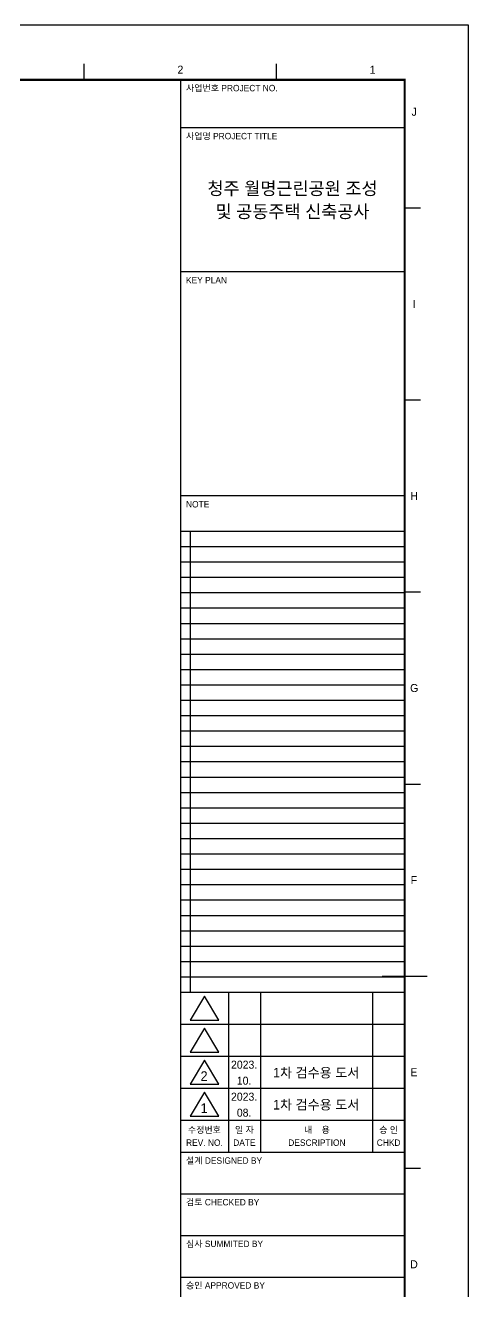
# Model space of a CAD drawing. Header units: millimetres. Extents: x -24416 to 92204, y -190080 to 23760.
# Drawn here: x 35129 to 42050, y -91058 to -71280 of the extents above; entities that cross this region are included whole.
import ezdxf
from ezdxf.enums import TextEntityAlignment as Align

# ---------------------------------------------------------------- set-up
doc = ezdxf.new("R2010")
doc.units = ezdxf.units.MM
doc.header["$LTSCALE"] = 50
doc.layers.get('defpoints').update_dxf_attribs({"color": 139})
for name, color, linetype in [('AA-BORD-FORM', 7, 'Continuous'), ('AA-BORD-TEXT', 3, 'Continuous'), ('sheet-안양진흥$0$AA-BORD-TEXT', 3, 'Continuous')]:
    doc.layers.add(name, color=color, linetype=linetype)
doc.styles.add('HAUD01', font='Dotum.ttf')
doc.styles.add('sheet-안양진흥$0$HAUD01', font='Dotum.ttf')

# ---------------------------------------------------------------- blocks, each defined once
blk = doc.blocks.new('XR-FORM 청주월명')
at = {"layer": 'AA-BORD-FORM', "color": 2}
for p, q in [((721, 577), (721, 582)), ((781, 577), (781, 582)), ((751, 577), (751, 17)), ((821, 537), (826, 537)), ((821, 477), (826, 477)), ((821, 417), (826, 417)), ((821, 357), (826, 357)), ((814, 297), (828, 297)), ((821, 237), (826, 237))]:
    blk.add_line(p, q, dxfattribs=at)
at = {"layer": 'AA-BORD-FORM', "color": 3}
for p, q in [((821, 562), (751, 562)), ((821, 517), (751, 517)), ((821, 447), (751, 447)), ((751, 292), (821, 292)), ((766, 292), (766, 282)), ((776, 292), (776, 282)), ((811, 292), (811, 282)), ((751, 282), (821, 282)), ((766, 282), (766, 272)), ((776, 282), (776, 272)), ((811, 282), (811, 272)), ((751, 272), (821, 272)), ((766, 272), (766, 262)), ((776, 272), (776, 262)), ((811, 272), (811, 262)), ((751, 262), (821, 262)), ((766, 262), (766, 252)), ((776, 262), (776, 252)), ((811, 262), (811, 252)), ((751, 252), (821, 252)), ((766, 252), (766, 242)), ((776, 252), (776, 242)), ((811, 252), (811, 242)), ((751, 242), (821, 242)), ((751, 229), (821, 229)), ((751, 216), (821, 216)), ((751, 203), (821, 203))]:
    blk.add_line(p, q, dxfattribs=at)
at = {"layer": 'AA-BORD-FORM', "color": 1}
blk.add_lwpolyline([(0, 0), (841, 0), (841, 594), (0, 594)], close=True, dxfattribs=at)
at = {"layer": 'AA-BORD-FORM', "color": 2, "const_width": 0.682}
blk.add_lwpolyline([(21, 17), (21, 577), (821, 577), (821, 17)], close=True, dxfattribs=at)
at = {"layer": 'AA-BORD-FORM', "color": 7}
for points in [[(763, 283.24), (758.5, 290.74), (754, 283.24)], [(763, 273.24), (758.5, 280.74), (754, 273.24)], [(763, 263.24), (758.5, 270.74), (754, 263.24)], [(763, 253.24), (758.5, 260.74), (754, 253.24)], [(763, 253.24), (758.5, 260.74), (754, 253.24)]]:
    blk.add_lwpolyline(points, close=True, dxfattribs=at)
at = {"layer": 'defpoints'}
for p, q in [((751, 436), (821, 436)), ((754, 436), (754, 292)), ((751, 431.2), (821, 431.2)), ((751, 426.4), (821, 426.4)), ((751, 421.6), (821, 421.6)), ((751, 416.8), (821, 416.8)), ((751, 412), (821, 412)), ((751, 407.2), (821, 407.2)), ((751, 402.4), (821, 402.4)), ((751, 397.6), (821, 397.6)), ((751, 392.8), (821, 392.8)), ((751, 388), (821, 388)), ((751, 383.2), (821, 383.2)), ((751, 378.4), (821, 378.4)), ((751, 373.6), (821, 373.6)), ((751, 368.8), (821, 368.8)), ((751, 364), (821, 364)), ((751, 359.2), (821, 359.2)), ((751, 354.4), (821, 354.4)), ((751, 349.6), (821, 349.6)), ((751, 344.8), (821, 344.8)), ((751, 340), (821, 340)), ((751, 335.2), (821, 335.2)), ((751, 330.4), (821, 330.4)), ((751, 325.6), (821, 325.6)), ((751, 320.8), (821, 320.8)), ((751, 316), (821, 316)), ((751, 311.2), (821, 311.2)), ((751, 306.4), (821, 306.4)), ((751, 301.6), (821, 301.6)), ((751, 296.8), (821, 296.8))]:
    blk.add_line(p, q, dxfattribs=at)
at = {"layer": 'AA-BORD-TEXT', "color": 7, "style": 'HAUD01'}
for s, p in [('2', (751, 580.16)), ('1', (811, 580.12)), ('J', (824, 567)), ('I', (824, 507)), ('H', (824, 447)), ('G', (824, 387)), ('F', (823.89, 327)), ('E', (823.89, 267)), ('D', (823.93, 207))]:
    blk.add_text(s, height=2.5, dxfattribs=at).set_placement(p, align=Align.MIDDLE_CENTER)
at = {"layer": 'AA-BORD-TEXT', "color": 3, "style": 'HAUD01'}
for s, p in [('사업번호 PROJECT NO.', (752.75, 573.4)), ('사업명 PROJECT TITLE', (752.75, 558.4)), ('KEY PLAN', (752.75, 513.4)), ('NOTE', (752.75, 443.4)), ('설계 DESIGNED BY', (752.75, 238.4)), ('검토 CHECKED BY', (752.75, 225.4)), ('심사 SUMMITED BY', (752.75, 212.4)), ('승인 APPROVED BY', (752.75, 199.4))]:
    blk.add_text(s, height=2, rotation=360, dxfattribs=at).set_placement(p)
for s, height, rotation, p in [('청주 월명근린공원 조성', 4, 360, (786, 543.05)), ('및 공동주택 신축공사', 4, 0, (786, 535.85)), ('수정번호', 2, 360, (758.5, 249)), ('일 자', 2, 360, (770.98, 249)), ('내    용', 2, 360, (793.62, 249)), ('승 인', 2, 360, (816.02, 249)), ('REV. NO.', 2, 360, (758.5, 245)), ('DATE', 2, 360, (770.98, 245)), ('DESCRIPTION', 2, 360, (793.62, 245)), ('CHKD', 2, 360, (816.02, 245))]:
    blk.add_text(s, height=height, rotation=rotation, dxfattribs=at).set_placement(p, align=Align.MIDDLE_CENTER)
at = {"layer": 'sheet-안양진흥$0$AA-BORD-TEXT', "style": 'sheet-안양진흥$0$HAUD01'}
for s, height, p in [('2023.', 2.5, (770.89, 269.35)), ('2', 3, (758.39, 265.79)), ('10.', 2.5, (770.89, 264.35)), ('1차 검수용 도서', 3, (793.39, 266.85)), ('1', 3, (758.39, 255.79)), ('2023.', 2.5, (770.89, 259.35)), ('1차 검수용 도서', 3, (793.39, 256.85)), ('08.', 2.5, (770.89, 254.35))]:
    blk.add_text(s, height=height, dxfattribs=at).set_placement(p, align=Align.MIDDLE_CENTER)

msp = doc.modelspace()

# ---------------------------------------------------------------- block references
at = {"xscale": 50, "yscale": 50, "zscale": 50}
msp.add_blockref('XR-FORM 청주월명', (0, -100980), dxfattribs=at)

doc.saveas('drawing.dxf')
